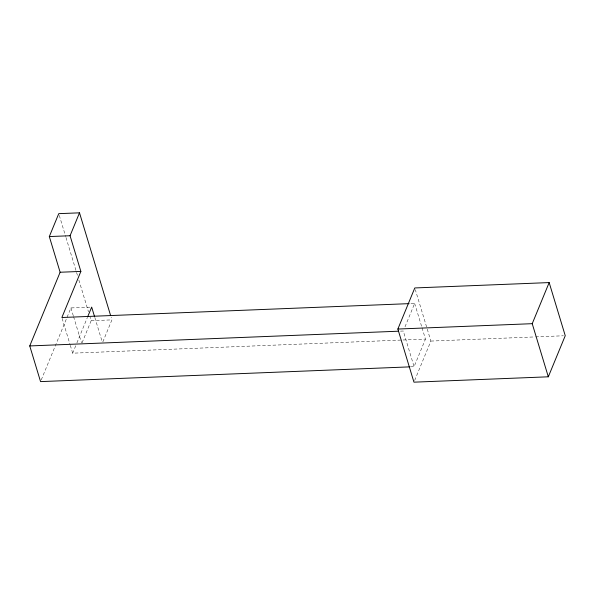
<?xml version="1.0" encoding="UTF-8"?>
<svg xmlns="http://www.w3.org/2000/svg" width="595" height="595" viewBox="0 0 595 595"><rect width="100%" height="100%" fill="white"/><g stroke="black" fill="none" stroke-linecap="round" stroke-linejoin="round"><path stroke-width="0.45" stroke-dasharray="2.98 2.23" d="M41.263 379.9L70.924 307.927L90.767 307.132M422.034 327.786L425.462 339.098L72.679 353.185L76.547 343.798M76.896 342.943L87.45 317.336M82.08 342.757L91.169 320.698L90.098 317.157M102.823 341.924L111.919 319.872L111.116 317.217M405.009 326.834L414.656 303.42L410.014 303.606M410.379 366.847L414.083 366.699L425.462 339.098M414.656 380.458L430.884 341.076L415.332 289.72M91.169 320.698L111.919 319.872M400.502 331.132L403.284 331.021L414.083 366.699M430.884 341.076L534.667 336.926M535.597 336.889L563.398 335.781M414.656 303.42L421.773 326.915M94.836 317.537L102.214 341.902M59.292 215.427L65.725 236.661M65.993 237.546L77.514 275.582M78.852 280.007L88.491 311.854M70.924 307.927L73.297 315.759M73.564 316.629L81.47 342.735M62.133 318.377L70.039 344.483M70.307 345.353L72.679 353.185"/><path stroke-width="0.89" d="M409.449 366.884L40.557 381.611L29.75 345.933L60.125 272.242L49.318 236.565L58.756 213.657L79.507 212.832L110.581 315.447M409.085 303.643L61.873 317.507L80.868 271.417L70.061 235.739L79.507 212.832M87.8 316.488L91.675 307.094L94.568 316.666M397.862 329.042L414.797 287.95L549.163 282.58L565.25 335.706L548.315 376.806L413.949 382.169L397.862 329.042L532.228 323.68L549.163 282.58M49.318 236.565L70.061 235.739M60.125 272.242L80.868 271.417M29.75 345.933L398.65 331.199M532.228 323.68L548.315 376.806"/></g></svg>
